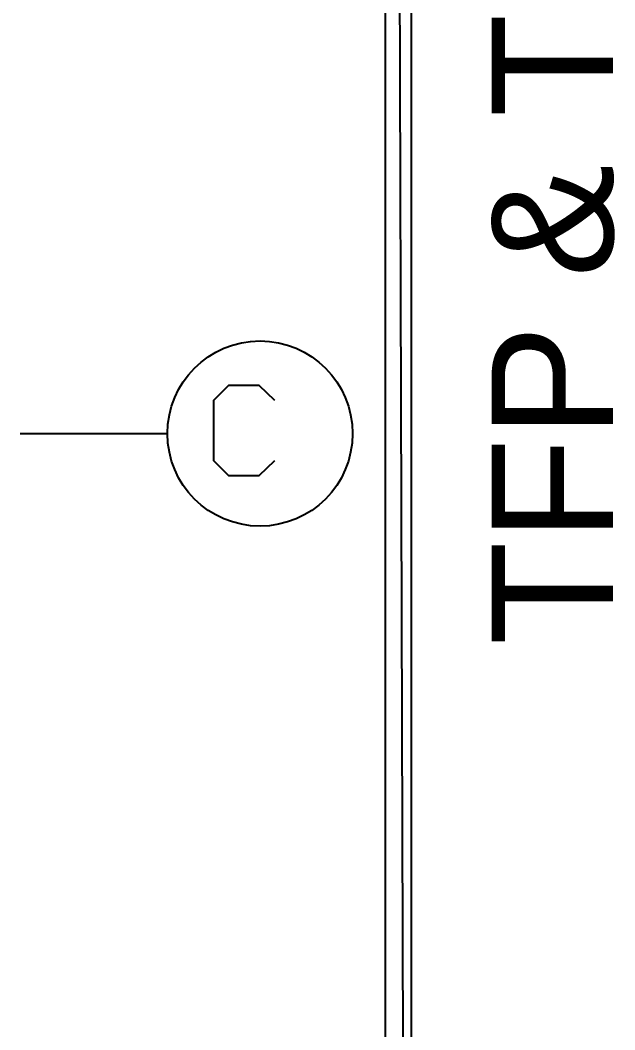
# Model space of a CAD drawing. Header units: metres. Extents: x 114 to 218, y 8 to 180.
# Drawn here: x 206.04 to 217.66, y 67 to 86.7 of the extents above; entities that cross this region are included whole.
import ezdxf

# ---------------------------------------------------------------- set-up
doc = ezdxf.new("R2010")
doc.units = ezdxf.units.M
doc.header["$MEASUREMENT"] = 0
doc.layers.add('A_GRID', color=7, linetype='Continuous')
doc.layers.add('PDF_Text', color=7, linetype='Continuous')
doc.styles.add('pdf_arial', font='arial.ttf', dxfattribs={"height": 2.370755})

msp = doc.modelspace()

# ---------------------------------------------------------------- linework, layer by layer
for points in [[(213.688, 176.085), (213.18, 175.593), (213.688, 12.285), (213.688, 176.085), (213.688, 176.085)], [(213.18, 175.593), (213.688, 12.285), (213.18, 12.792), (213.18, 175.593), (213.18, 175.593)]]:
    msp.add_lwpolyline(points)
at = {"layer": 'A_GRID', "color": 1, "true_color": 0xff0000}
for points in [[(211.012, 78.103), (210.704, 77.811), (210.119, 77.811), (209.827, 78.103), (209.827, 79.288), (210.119, 79.58), (210.704, 79.58), (211.012, 79.288)], [(208.92, 78.626), (206.043, 78.626)]]:
    msp.add_lwpolyline(points, dxfattribs=at)
msp.add_circle((210.727, 78.634), 1.807, dxfattribs=at)

# ---------------------------------------------------------------- texts
at = {"layer": 'PDF_Text', "insert": (217.656, 74.504), "char_height": 2.37075, "attachment_point": 7, "rotation": 90, "style": 'pdf_arial'}
msp.add_mtext('TFP & TFL Demo Area', dxfattribs=at)

doc.saveas('drawing.dxf')
